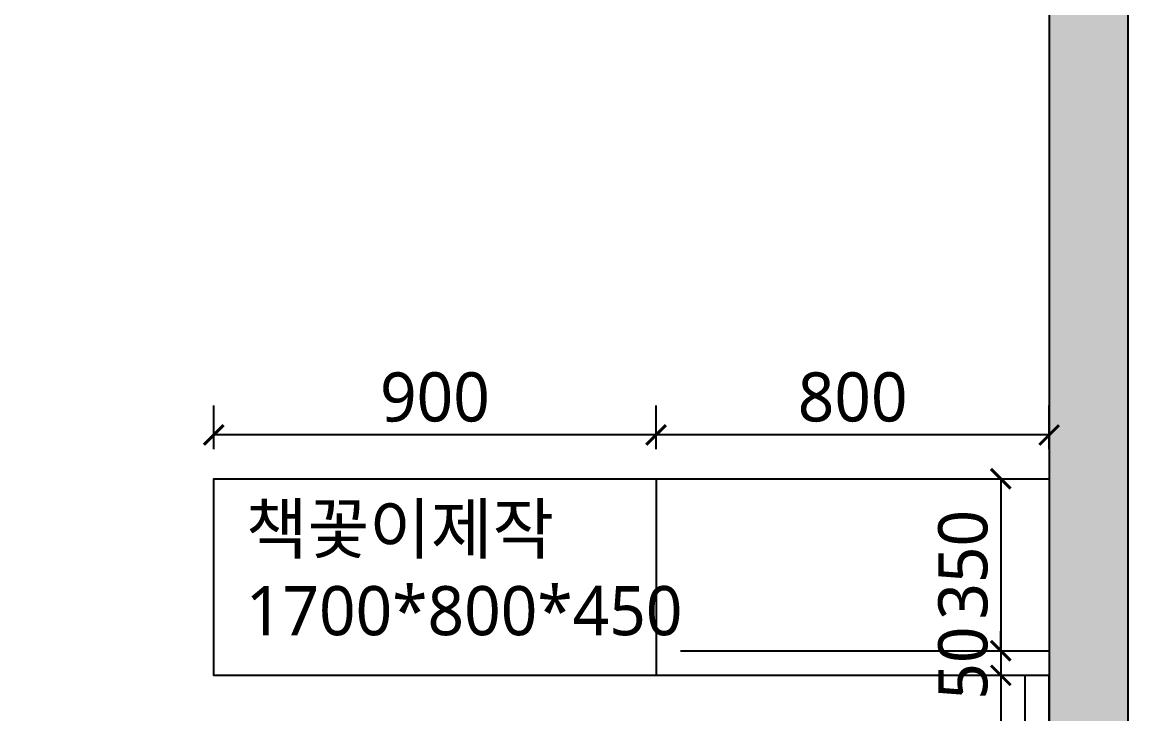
# Model space of a CAD drawing. Header units: millimetres. Extents: x 0 to 460473, y -68369 to 85219.
# Drawn here: x 231184 to 233434, y 29291 to 30699 of the extents above; entities that cross this region are included whole.
import ezdxf

# ---------------------------------------------------------------- set-up
doc = ezdxf.new("R2010")
doc.units = ezdxf.units.MM
doc.header["$LTSCALE"] = 50
for name, color, linetype in [('DIM', 7, 'Continuous'), ('fur', 6, 'Continuous'), ('ha', 8, 'Continuous'), ('text', 7, 'Continuous'), ('wall', 2, 'Continuous')]:
    doc.layers.add(name, color=color, linetype=linetype)
doc.styles.add('N 맑은고딕', font='malgun.ttf')
doc.styles.add('맑은 고딕', font='malgun.ttf')
doc.dimstyles.new('DH IN40', dxfattribs={"dimscale": 40, "dimtxt": 2.5, "dimasz": 1, "dimexe": 1.5, "dimexo": 1.5, "dimtad": 1, "dimdec": 7, "dimlunit": 6, "dimtxsty": '맑은 고딕', "dimblk": 'ARCHTICK', "dimcen": 2.5, "dimclrd": 256, "dimclre": 256, "dimclrt": 256, "dimadec": 0, "dimazin": 0, "dimtfac": 1, "dimtdec": 7, "dimtix": 1, "dimtmove": 0, "dimatfit": 3, "dimldrblk": 'ARCHTICK', "dimfxl": 1, "dimtfillclr": 1, "dimlwd": -1, "dimlwe": -1, "dimarcsym": 0})

# ---------------------------------------------------------------- blocks, each defined once
blk = doc.blocks.new('EWEDSF')
at = {"layer": 'ha', "transparency": 33554559}
h = blk.add_hatch(color=256, dxfattribs=at)
h.dxf.hatch_style = 1
h.paths.add_polyline_path([(233434, 35399.7), (231184, 35399.7), (231184, 35199.7), (231574, 35199.7), (231574, 33399.7), (231774, 33399.7), (231774, 34759.7), (233234, 34759.7), (233234, 32679.7), (231774, 32679.7), (231574, 32679.7), (231274, 32679.7), (231274, 32479.7), (233274, 32479.7), (233274, 29629.7), (233274, 28169.7), (232884, 28169.7), (232884, 27999.7), (233434, 27999.7)])
h.paths.add_polyline_path([(233234, 34959.7), (232784, 34959.7), (232784, 35199.7), (233234, 35199.7)], flags=16)
h.paths.add_polyline_path([(232584, 34959.7), (231774, 34959.7), (231774, 35199.7), (232584, 35199.7)], flags=16)
at = {"layer": 'wall', "color": 2}
for p, q in [((233434, 35399.7), (233434, 27999.7)), ((233274, 32479.7), (233274, 29629.7)), ((233274, 29629.7), (233274, 28169.7))]:
    blk.add_line(p, q, dxfattribs=at)
blk = doc.blocks.new('_ArchTick')
at = {"color": 0, "linetype": 'ByBlock', "const_width": 0.15}
blk.add_lwpolyline([(-0.5, -0.5), (0.5, 0.5)], dxfattribs=at)
blk = doc.blocks.new('*D350')
at = {"layer": 'Defpoints', "color": 0, "transparency": 16777216}
for p in [(232474, 29858.9), (232474, 29769.7), (233274, 29769.7)]:
    blk.add_point(p, dxfattribs=at)
at = {"layer": 'DIM', "transparency": 16777216}
for p, q in [((232474, 29829.7), (232474, 29918.9)), ((233274, 29829.7), (233274, 29918.9)), ((233274, 29858.9), (232474, 29858.9))]:
    blk.add_line(p, q, dxfattribs=at)
at = {"layer": 'DIM', "transparency": 16777216, "xscale": 40, "yscale": 40, "zscale": 40, "rotation": 180}
blk.add_blockref('_ArchTick', (232474, 29858.9), dxfattribs=at)
at = {"layer": 'DIM', "transparency": 16777216, "xscale": 40, "yscale": 40, "zscale": 40}
blk.add_blockref('_ArchTick', (233274, 29858.9), dxfattribs=at)
at = {"layer": 'DIM', "transparency": 16777216, "insert": (232874, 29935.5), "char_height": 100, "attachment_point": 5, "style": '맑은 고딕'}
blk.add_mtext('800', dxfattribs=at)
blk = doc.blocks.new('*D351')
at = {"layer": 'Defpoints', "color": 0, "transparency": 16777216}
for p in [(231574, 29858.9), (231574, 29769.7), (232474, 29769.7)]:
    blk.add_point(p, dxfattribs=at)
at = {"layer": 'DIM', "transparency": 16777216}
for p, q in [((231574, 29829.7), (231574, 29918.9)), ((232474, 29829.7), (232474, 29918.9)), ((232474, 29858.9), (231574, 29858.9))]:
    blk.add_line(p, q, dxfattribs=at)
at = {"layer": 'DIM', "transparency": 16777216, "xscale": 40, "yscale": 40, "zscale": 40, "rotation": 180}
blk.add_blockref('_ArchTick', (231574, 29858.9), dxfattribs=at)
at = {"layer": 'DIM', "transparency": 16777216, "xscale": 40, "yscale": 40, "zscale": 40}
blk.add_blockref('_ArchTick', (232474, 29858.9), dxfattribs=at)
at = {"layer": 'DIM', "transparency": 16777216, "insert": (232024, 29935.5), "char_height": 100, "attachment_point": 5, "style": '맑은 고딕'}
blk.add_mtext('900', dxfattribs=at)
blk = doc.blocks.new('*D352')
at = {"layer": 'Defpoints', "color": 0, "transparency": 16777216}
for p in [(233175.4, 29769.7), (233175.4, 29419.7), (233175.4, 29419.7)]:
    blk.add_point(p, dxfattribs=at)
at = {"layer": 'DIM', "transparency": 16777216}
for p, q in [((233175.4, 29769.7), (233175.4, 29419.7)), ((233235.4, 29769.7), (233235.4, 29769.7)), ((233235.4, 29419.7), (233235.4, 29419.7))]:
    blk.add_line(p, q, dxfattribs=at)
at = {"layer": 'DIM', "transparency": 16777216, "xscale": 40, "yscale": 40, "zscale": 40}
for p, rotation in [((233175.4, 29769.7), 90), ((233175.4, 29419.7), 270)]:
    blk.add_blockref('_ArchTick', p, dxfattribs=dict(at, rotation=rotation))
at = {"layer": 'DIM', "transparency": 16777216, "insert": (233098.8, 29594.7), "char_height": 100, "attachment_point": 5, "rotation": 90, "style": '맑은 고딕'}
blk.add_mtext('350', dxfattribs=at)
blk = doc.blocks.new('*D353')
at = {"layer": 'Defpoints', "color": 0, "transparency": 16777216}
for p in [(233175.4, 29419.7), (233175.4, 29369.7), (233224, 29369.7)]:
    blk.add_point(p, dxfattribs=at)
at = {"layer": 'DIM', "transparency": 16777216}
for p, q in [((233175.4, 29419.7), (233175.4, 29459.7)), ((233175.4, 29419.7), (233175.4, 29369.7)), ((233235.4, 29419.7), (233235.4, 29419.7)), ((233164, 29369.7), (233115.4, 29369.7)), ((233175.4, 29369.7), (233175.4, 29329.7))]:
    blk.add_line(p, q, dxfattribs=at)
at = {"layer": 'DIM', "transparency": 16777216, "xscale": 40, "yscale": 40, "zscale": 40}
for p, rotation in [((233175.4, 29419.7), 270), ((233175.4, 29369.7), 90)]:
    blk.add_blockref('_ArchTick', p, dxfattribs=dict(at, rotation=rotation))
at = {"layer": 'DIM', "transparency": 16777216, "insert": (233098.8, 29394.7), "char_height": 100, "attachment_point": 5, "rotation": 90, "style": '맑은 고딕'}
blk.add_mtext('50', dxfattribs=at)
blk = doc.blocks.new('*D354')
at = {"layer": 'Defpoints', "color": 0, "transparency": 16777216}
for p in [(233224, 29369.7), (233175.4, 28169.7), (233224, 28169.7)]:
    blk.add_point(p, dxfattribs=at)
at = {"layer": 'DIM', "transparency": 16777216}
for p, q in [((233164, 29369.7), (233115.4, 29369.7)), ((233175.4, 29369.7), (233175.4, 28169.7)), ((233164, 28169.7), (233115.4, 28169.7))]:
    blk.add_line(p, q, dxfattribs=at)
at = {"layer": 'DIM', "transparency": 16777216, "xscale": 40, "yscale": 40, "zscale": 40}
for p, rotation in [((233175.4, 29369.7), 90), ((233175.4, 28169.7), 270)]:
    blk.add_blockref('_ArchTick', p, dxfattribs=dict(at, rotation=rotation))
at = {"layer": 'DIM', "transparency": 16777216, "insert": (233090.1, 28769.7), "char_height": 100, "attachment_point": 5, "rotation": 90, "style": '맑은 고딕'}
blk.add_mtext('1,200', dxfattribs=at)

msp = doc.modelspace()

# ---------------------------------------------------------------- linework, layer by layer
at = {"layer": 'fur'}
for p, q in [((232473.99865146, 29769.695099), (232473.99865146, 29369.695099)), ((232523.99865146, 29419.695099), (233273.99865146, 29419.695099))]:
    msp.add_line(p, q, dxfattribs=at)
for points in [[(233273.99865146, 29369.695099), (231573.99865146, 29369.695099), (231573.99865146, 29769.695099), (233273.99865146, 29769.695099)], [(233223.99865146, 28169.695099), (233273.99865146, 28169.695099), (233273.99865146, 29369.695099), (233223.99865146, 29369.695099)]]:
    msp.add_lwpolyline(points, close=True, dxfattribs=at)

# ---------------------------------------------------------------- block references
at = {"layer": 'ha'}
msp.add_blockref('EWEDSF', (0, 0), dxfattribs=at)

# ---------------------------------------------------------------- texts
at = {"layer": 'text', "insert": (231639.11829788, 29718.01796028), "char_height": 100, "attachment_point": 1, "style": 'N 맑은고딕'}
msp.add_mtext_dynamic_manual_height_columns('책꽃이제작\\P1700*800*450', width=2503.2681092748, gutter_width=500, heights=[0], dxfattribs=at)

# ---------------------------------------------------------------- dimensions: what is measured, and where the dimension line sits
at = {"layer": 'DIM'}
dim = msp.add_linear_dim(base=(231573.9986514582, 29858.8709426716), p1=(232473.9986514582, 29769.695099002), p2=(231573.9986514582, 29769.695099002), dimstyle='DH IN40', override={"dimtmove": 1}, dxfattribs=at)
dim.commit()
dim.dimension.update_dxf_attribs({"geometry": '*D351', "text_midpoint": (232023.9986514582, 29935.5353448455)})
dim = msp.add_linear_dim(base=(232473.9986514582, 29858.8709426716), p1=(233273.9986514582, 29769.695099002), p2=(232473.9986514582, 29769.695099002), dimstyle='DH IN40', dxfattribs=at)
dim.commit()
dim.dimension.update_dxf_attribs({"geometry": '*D350', "text_midpoint": (232873.9986514582, 29935.5353448455)})
dim = msp.add_linear_dim(base=(233175.4476804566, 29419.6950990021), p1=(233175.447680456, 29769.695099002), p2=(233175.447680456, 29419.695099002), angle=90, dimstyle='DH IN40', dxfattribs=at)
dim.commit()
dim.dimension.update_dxf_attribs({"geometry": '*D352', "text_midpoint": (233098.7832782826, 29594.695099002)})
for base, p1, p2, picture, middle in [((233175.44768046, 29369.695099), (233175.44768046, 29419.695099), (233223.99865146, 29369.695099), '*D353', (233098.78327828, 29394.695099)), ((233175.4476804568, 28169.6950990021), (233223.9986514582, 29369.695099002), (233223.9986514582, 28169.695099002), '*D354', (233090.1215935002, 28769.695099002))]:
    dim = msp.add_linear_dim(base=base, p1=p1, p2=p2, angle=90, dimstyle='DH IN40', override={"dimtmove": 1}, dxfattribs=at)
    dim.commit()
    dim.dimension.update_dxf_attribs({"geometry": picture, "text_midpoint": middle})

doc.saveas('drawing.dxf')
